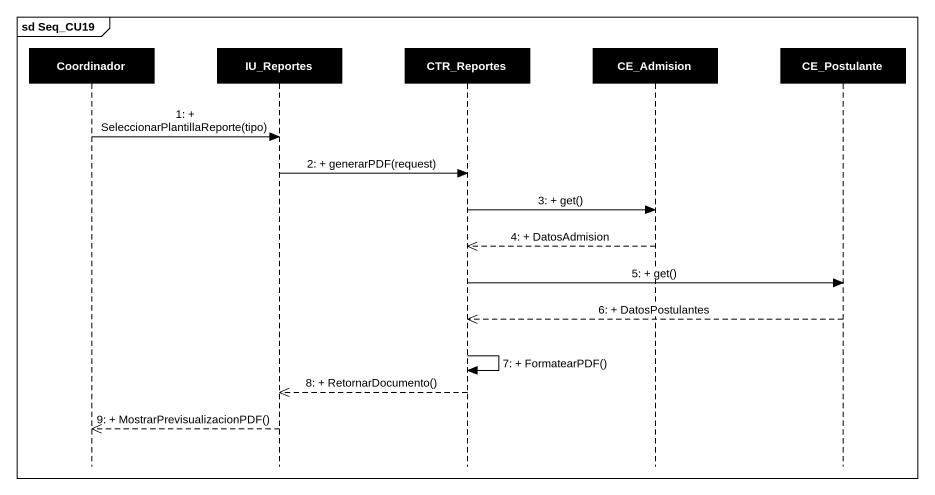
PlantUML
@startuml
mainframe sd Seq_CU19
hide footbox
participant Coordinador #000000
participant IU_Reportes #000000
participant CTR_Reportes #000000
participant CE_Admision #000000
participant CE_Postulante #000000

Coordinador -> IU_Reportes : 1: + SeleccionarPlantillaReporte(tipo)
IU_Reportes -> CTR_Reportes : 2: + generarPDF(request)
CTR_Reportes -> CE_Admision : 3: + get()
CE_Admision -->> CTR_Reportes : 4: + DatosAdmision
CTR_Reportes -> CE_Postulante : 5: + get()
CE_Postulante -->> CTR_Reportes : 6: + DatosPostulantes
CTR_Reportes -> CTR_Reportes : 7: + FormatearPDF()
CTR_Reportes -->> IU_Reportes : 8: + RetornarDocumento()
IU_Reportes -->> Coordinador : 9: + MostrarPrevisualizacionPDF()
@enduml
